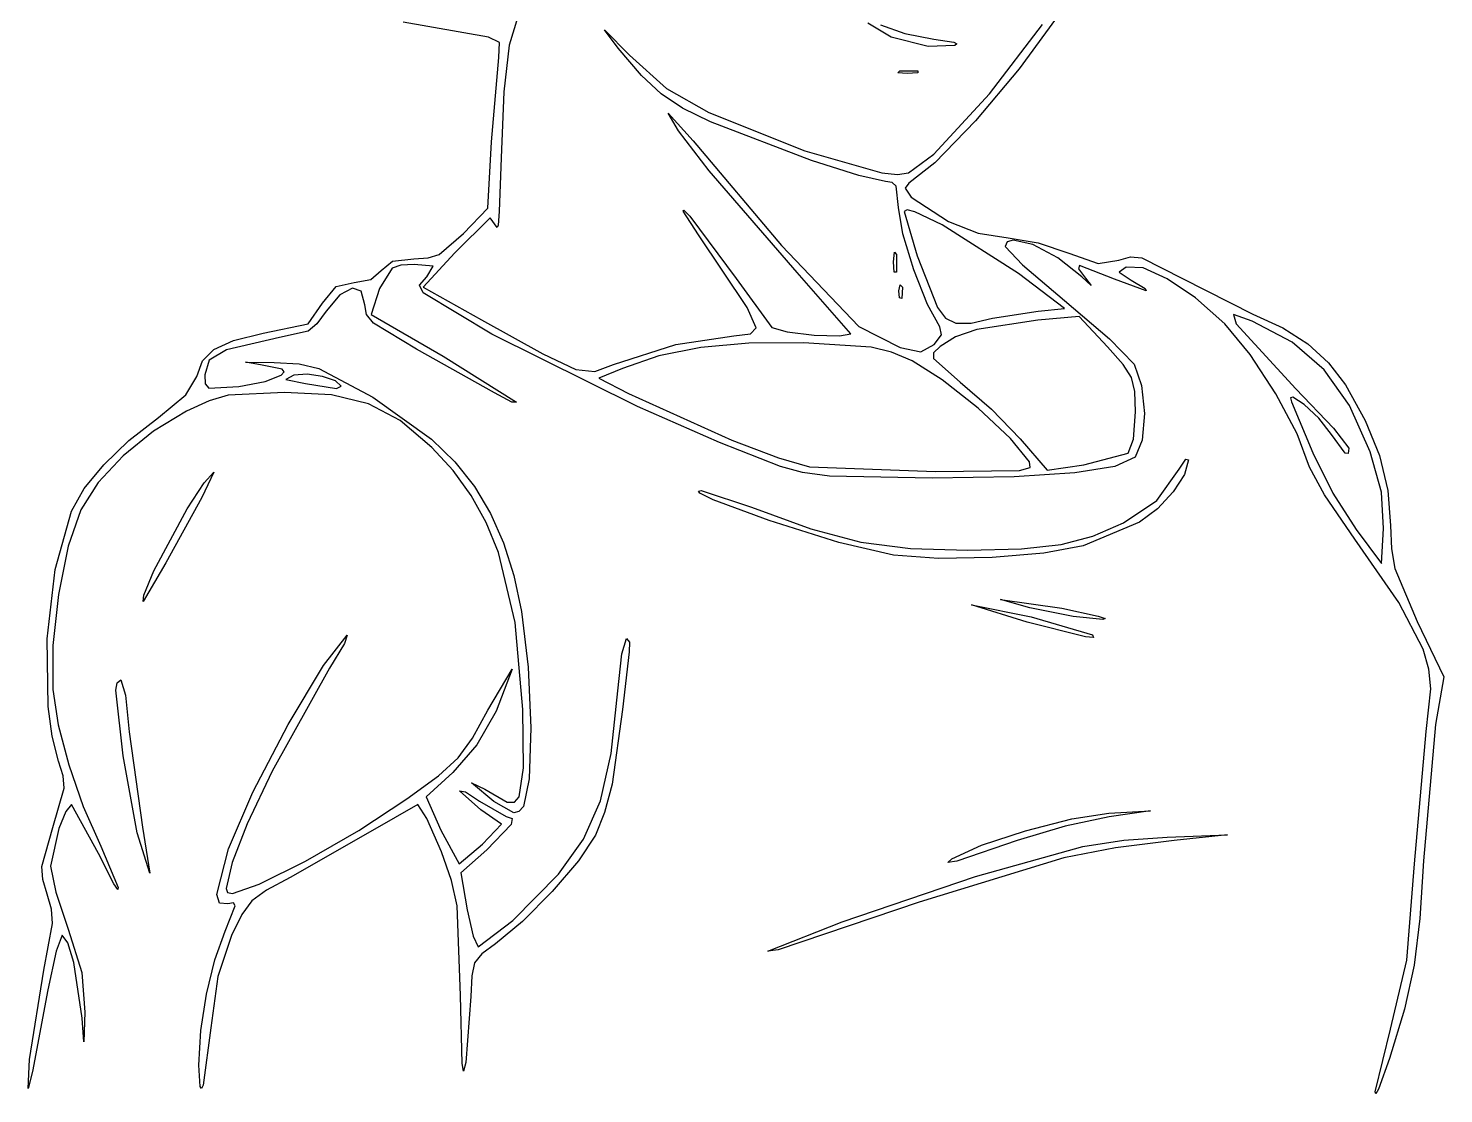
# Model space of a CAD drawing. Extents: x 3 to 76, y 7 to 112.
# Drawn here: x 12.8 to 75.9, y 7.5 to 55 of the extents above; entities that cross this region are included whole.
import ezdxf

# ---------------------------------------------------------------- set-up
doc = ezdxf.new("R2010")
doc.units = 0

msp = doc.modelspace()

# ---------------------------------------------------------------- linework, layer by layer
at = {"layer": 'Image'}
for p, q in [((33.301845, 54.59602), (29.501005, 55.26283)), ((34.614195, 55.505059), (34.222866, 54.23991)), ((51.26613, 54.596583), (50.225788, 55.22037)), ((50.799936, 55.150586), (51.881419, 54.75916)), ((55.65482, 52.064775), (58.023089, 55.16595)), ((58.608225, 55.398117), (56.984563, 53.186788)), ((33.788997, 54.359291), (33.301845, 54.59602)), ((33.768726, 53.684267), (33.788997, 54.359291)), ((39.093892, 54.107618), (38.477756, 54.92033)), ((38.477756, 54.92033), (39.591779, 53.786399)), ((52.9166, 54.180114), (51.26613, 54.596583)), ((51.881419, 54.75916), (53.181183, 54.511793)), ((53.181183, 54.511793), (54.064707, 54.368938)), ((54.064707, 54.368938), (54.204319, 54.294533)), ((34.222866, 54.23991), (33.990796, 52.162933)), ((40.12703, 52.891848), (39.093892, 54.107618)), ((39.591779, 53.786399), (41.249569, 52.304804)), ((54.107224, 54.228919), (52.9166, 54.180114)), ((52.9166, 54.180114), (52.9166, 54.180114)), ((54.204319, 54.294533), (54.107224, 54.228919)), ((33.441304, 49.926662), (33.768726, 53.684267)), ((51.567465, 53.011317), (51.664866, 53.100335)), ((51.664866, 53.100348), (52.458615, 53.090532)), ((51.664866, 53.100335), (51.664866, 53.100348)), ((52.458615, 53.090532), (52.455472, 53.000346)), ((56.984563, 53.186788), (55.029047, 50.869815)), ((41.003404, 52.062168), (40.12703, 52.891848)), ((51.99056, 52.968562), (51.567465, 53.011317)), ((52.455472, 53.000346), (51.99056, 52.968562)), ((33.990796, 52.162933), (33.861443, 49.212833)), ((41.955733, 51.432915), (41.003404, 52.062168)), ((41.249569, 52.304804), (43.135334, 51.233557)), ((53.183189, 49.378412), (55.65482, 52.064775)), ((41.778342, 50.413051), (41.324388, 51.202547)), ((41.324388, 51.202547), (42.443587, 49.967252)), ((43.216739, 50.818426), (41.955733, 51.432915)), ((43.135334, 51.233557), (47.423015, 49.522101)), ((47.72368, 49.092219), (43.216739, 50.818426)), ((55.029047, 50.869815), (53.227685, 48.990099)), ((33.272849, 46.963877), (33.441304, 49.926662)), ((43.149663, 48.640913), (41.778342, 50.413051)), ((42.443587, 49.967252), (46.378513, 45.305972)), ((47.423015, 49.522101), (50.859848, 48.548399)), ((52.051873, 48.54279), (53.183189, 49.378412)), ((33.861443, 49.212833), (33.786206, 46.826212)), ((47.070168, 44.095822), (43.149663, 48.640913)), ((49.822321, 48.422898), (47.72368, 49.092219)), ((53.227685, 48.990099), (52.066482, 48.090543)), ((51.021598, 48.154501), (49.822321, 48.422898)), ((50.859848, 48.548399), (51.55325, 48.472521)), ((51.321489, 48.115721), (51.021598, 48.154501)), ((51.494755, 47.954901), (51.321489, 48.115721)), ((51.55325, 48.472521), (52.051873, 48.54279)), ((52.066482, 48.090543), (51.895667, 47.854594)), ((51.593685, 47.000268), (51.494755, 47.954901)), ((51.895667, 47.854594), (52.166544, 47.455702)), ((52.166544, 47.455702), (53.826022, 46.371653)), ((32.191734, 45.8394), (33.272849, 46.963877)), ((33.786206, 46.826212), (33.735656, 46.206044)), ((41.993096, 46.830966), (42.016833, 46.880758)), ((42.671131, 45.773254), (41.993096, 46.830966)), ((42.016833, 46.880758), (42.284012, 46.607714)), ((51.793294, 45.824979), (51.593685, 47.000268)), ((51.983928, 46.899706), (51.858268, 46.827048)), ((51.858268, 46.827048), (52.435917, 44.84641)), ((52.334579, 46.809989), (51.983928, 46.899706)), ((53.552866, 46.229187), (52.334579, 46.809989)), ((33.384205, 46.537121), (31.798159, 44.974748)), ((33.684239, 46.103983), (33.384205, 46.537121)), ((33.735656, 46.206044), (33.684239, 46.103983)), ((42.284012, 46.607714), (44.349003, 43.829593)), ((56.951491, 44.062399), (53.552866, 46.229187)), ((53.826022, 46.371653), (55.16111, 45.858277)), ((31.101576, 44.909799), (32.191734, 45.8394)), ((44.843849, 42.543711), (42.671131, 45.773254)), ((52.280419, 44.223738), (51.793294, 45.824979)), ((55.16111, 45.858277), (56.488471, 45.640145)), ((56.711589, 45.545175), (56.450931, 45.469515)), ((56.488471, 45.640145), (57.832833, 45.422111)), ((57.589039, 45.342009), (56.711589, 45.545175)), ((31.798159, 44.974748), (30.391154, 43.442254)), ((30.6074, 44.752861), (31.101576, 44.909799)), ((46.378513, 45.305972), (49.835174, 41.697512)), ((51.380682, 44.58263), (51.423437, 45.005725)), ((51.423437, 45.005725), (51.512455, 44.908324)), ((51.512455, 44.908324), (51.502639, 44.114575)), ((52.435917, 44.84641), (53.341033, 42.544963)), ((56.450931, 45.469515), (56.356179, 45.25709)), ((56.356179, 45.25709), (57.134906, 44.448776)), ((58.70536, 44.759217), (57.589039, 45.342009)), ((57.832833, 45.422111), (59.207315, 44.965691)), ((59.207315, 44.965691), (60.505352, 44.50388)), ((29.008734, 44.28805), (28.441455, 43.389308)), ((28.513562, 44.185756), (29.020504, 44.598602)), ((29.387562, 44.422638), (29.008734, 44.28805)), ((29.020504, 44.598602), (29.977325, 44.714922)), ((29.979069, 44.450339), (29.387562, 44.422638)), ((29.977325, 44.714922), (30.6074, 44.752861)), ((30.840679, 44.380958), (29.979069, 44.450339)), ((30.544718, 43.90502), (30.840679, 44.380958)), ((51.412453, 44.117718), (51.380669, 44.58263)), ((51.380669, 44.58263), (51.380682, 44.58263)), ((52.887506, 42.678377), (52.280419, 44.223738)), ((57.134906, 44.448776), (59.007166, 42.858666)), ((59.777385, 43.908428), (58.70536, 44.759217)), ((59.678987, 44.40858), (59.626891, 44.270585)), ((59.626891, 44.270585), (59.948076, 43.842282)), ((61.243421, 43.803442), (59.678987, 44.40858)), ((60.505352, 44.50388), (61.438477, 44.654777)), ((61.438477, 44.654777), (61.947358, 44.797344)), ((61.754876, 44.341643), (61.445576, 44.115206)), ((62.516708, 44.308858), (61.754876, 44.341643)), ((61.947358, 44.797344), (62.452144, 44.747218)), ((62.452144, 44.747218), (64.275873, 43.828103)), ((63.593148, 43.824606), (62.516708, 44.308858)), ((26.502886, 43.478667), (27.311773, 43.65659)), ((27.311773, 43.65659), (28.048786, 43.787995)), ((28.048786, 43.787995), (28.513562, 44.185756)), ((30.229705, 43.535326), (30.544718, 43.90502)), ((44.349003, 43.829593), (45.952881, 41.649823)), ((49.477021, 41.369976), (47.070168, 44.095822)), ((51.502639, 44.114575), (51.412453, 44.117718)), ((59.002009, 42.49723), (56.951491, 44.062399)), ((60.191553, 43.520732), (59.777385, 43.908428)), ((59.948076, 43.842282), (60.191553, 43.520732)), ((62.65371, 43.279955), (61.243421, 43.803442)), ((61.445576, 44.115206), (61.978568, 43.760029)), ((61.978568, 43.760029), (62.605965, 43.392825)), ((64.85057, 42.965785), (63.593148, 43.824606)), ((64.275873, 43.828103), (67.40761, 42.245445)), ((25.894076, 42.730549), (26.502886, 43.478667)), ((26.673136, 43.099528), (26.053734, 42.36951)), ((27.228126, 43.401653), (26.673136, 43.099528)), ((27.62779, 43.260551), (27.228126, 43.401653)), ((27.781215, 42.660887), (27.62779, 43.260551)), ((28.441455, 43.389308), (28.070544, 42.222259)), ((30.381586, 43.185974), (30.229705, 43.535326)), ((33.453192, 41.344862), (30.381586, 43.185974)), ((30.391154, 43.442254), (32.988783, 41.987164)), ((51.614574, 43.281763), (51.667589, 43.556424)), ((51.614584, 43.281763), (51.614574, 43.281763)), ((51.646788, 42.970569), (51.614584, 43.281763)), ((51.753549, 42.934498), (51.646788, 42.970569)), ((51.667589, 43.556424), (51.774424, 43.441616)), ((51.774424, 43.441616), (51.753549, 42.934498)), ((62.605965, 43.392825), (62.65371, 43.279955)), ((66.155349, 41.809293), (64.85057, 42.965785)), ((25.258839, 41.804509), (25.894076, 42.730549)), ((26.053734, 42.36951), (25.649389, 41.815832)), ((27.854552, 42.233892), (27.781215, 42.660887)), ((45.243693, 41.635295), (44.843849, 42.543711)), ((53.446999, 41.670731), (52.887506, 42.678377)), ((53.341033, 42.544963), (53.690095, 42.070053)), ((55.789326, 42.058284), (57.838098, 42.372307)), ((57.838098, 42.372307), (59.002009, 42.49723)), ((59.007166, 42.858666), (61.013923, 41.136906)), ((23.246805, 41.399956), (25.258839, 41.804509)), ((25.649389, 41.815832), (25.261386, 41.488653)), ((28.169704, 41.843067), (27.854552, 42.233892)), ((28.070544, 42.222259), (31.277312, 40.363188)), ((30.096316, 40.681965), (28.169704, 41.843067)), ((32.988783, 41.987164), (35.72156, 40.468867)), ((49.835174, 41.697512), (51.67642, 40.752929)), ((53.690095, 42.070053), (54.164247, 41.840626)), ((54.164247, 41.840626), (54.838865, 41.841697)), ((54.838865, 41.841697), (55.789326, 42.058284)), ((57.811386, 41.981264), (55.089153, 41.556925)), ((55.789326, 42.058284), (55.789326, 42.058284)), ((59.663467, 42.134714), (57.811386, 41.981264)), ((60.920236, 40.790323), (59.663467, 42.134714)), ((67.290016, 40.443791), (66.155349, 41.809293)), ((67.387242, 41.932596), (66.550629, 42.22699)), ((66.550629, 42.22699), (66.673104, 41.807893)), ((66.673104, 41.807893), (69.333372, 38.910061)), ((69.17011, 40.987871), (67.387242, 41.932596)), ((67.40761, 42.245445), (68.749369, 41.630619)), ((21.051769, 40.670692), (21.918295, 41.061353)), ((23.982793, 41.203109), (21.612991, 40.65161)), ((21.918295, 41.061353), (23.246805, 41.399956)), ((25.261386, 41.488653), (23.982793, 41.203109)), ((39.953621, 38.129232), (33.453192, 41.344862)), ((41.669526, 40.892523), (44.251507, 41.271432)), ((44.251507, 41.271432), (44.994502, 41.364783)), ((44.994502, 41.364783), (45.243693, 41.635295)), ((45.952881, 41.649823), (46.637642, 41.454431)), ((46.637642, 41.454431), (47.834163, 41.312412)), ((47.834163, 41.312412), (48.971079, 41.269137)), ((48.971079, 41.269137), (49.477021, 41.369976)), ((53.196838, 40.892637), (53.522193, 41.320014)), ((53.522193, 41.320014), (53.446999, 41.670731)), ((54.147013, 41.224843), (53.457945, 40.805732)), ((55.089153, 41.556925), (54.147013, 41.224843)), ((61.013923, 41.136906), (62.116016, 40.012076)), ((68.749369, 41.630619), (69.86548, 40.913804)), ((20.542955, 40.159605), (21.051769, 40.670692)), ((21.612991, 40.65161), (20.833307, 40.184221)), ((33.575302, 38.728758), (30.096316, 40.681965)), ((35.72156, 40.468867), (37.197997, 39.772285)), ((38.879414, 40.003011), (41.669526, 40.892523)), ((42.784876, 40.748999), (40.908536, 40.377093)), ((41.669526, 40.892523), (41.669526, 40.892523)), ((44.927735, 40.943262), (42.784876, 40.748999)), ((47.360357, 40.963156), (44.927735, 40.943262)), ((50.373564, 40.773046), (47.360357, 40.963156)), ((51.283972, 40.544271), (50.373564, 40.773046)), ((52.203631, 40.158803), (51.283972, 40.544271)), ((51.67642, 40.752929), (52.59889, 40.566123)), ((52.59889, 40.566123), (53.196838, 40.892637)), ((53.159335, 40.524261), (53.154221, 40.26327)), ((53.457945, 40.805732), (53.159335, 40.524261)), ((61.625556, 40.002524), (60.920236, 40.790323)), ((68.437727, 38.691171), (67.290016, 40.443791)), ((70.587417, 39.760046), (69.17011, 40.987871)), ((69.86548, 40.913804), (70.785578, 40.07232)), ((20.28758, 39.459727), (20.542955, 40.159605)), ((20.833307, 40.184221), (20.637474, 39.538567)), ((23.128868, 39.986461), (22.457866, 40.108407)), ((22.457866, 40.108407), (23.732921, 40.093205)), ((24.09245, 39.792183), (23.128868, 39.986461)), ((23.732921, 40.093205), (24.84781, 40.024926)), ((24.18189, 39.67254), (24.09245, 39.792183)), ((24.84781, 40.024926), (25.72565, 39.823698)), ((25.72565, 39.823698), (28.143876, 38.538081)), ((31.277312, 40.363188), (34.55786, 38.316747)), ((38.042486, 39.687105), (38.879414, 40.003011)), ((39.275468, 39.824269), (38.232244, 39.381775)), ((40.908536, 40.377093), (39.275468, 39.824269)), ((53.555102, 39.315877), (52.203631, 40.158803)), ((53.154221, 40.26327), (54.357186, 39.213683)), ((62.001021, 39.414839), (61.625556, 40.002524)), ((62.116016, 40.012076), (62.449614, 39.066693)), ((70.785578, 40.07232), (71.539298, 39.083487)), ((19.804047, 38.642417), (20.28758, 39.459727)), ((20.637474, 39.538567), (20.66161, 39.134227)), ((22.158826, 39.0214), (23.343358, 39.244032)), ((23.343358, 39.244032), (24.054909, 39.514906)), ((24.054909, 39.514906), (24.18189, 39.67254)), ((24.616546, 39.518737), (24.255809, 39.324475)), ((24.255809, 39.324475), (25.135385, 39.146929)), ((25.205995, 39.565386), (24.616546, 39.518737)), ((25.901122, 39.465929), (25.205995, 39.565386)), ((26.480546, 39.271426), (25.901122, 39.465929)), ((26.722883, 39.032936), (26.480546, 39.271426)), ((37.197997, 39.772285), (38.042486, 39.687105)), ((38.232244, 39.381775), (39.555159, 38.702033)), ((55.159018, 38.0442), (53.555102, 39.315877)), ((54.357186, 39.213683), (55.742251, 38.000513)), ((62.150285, 38.78719), (62.001021, 39.414839)), ((71.717802, 38.161894), (70.587417, 39.760046)), ((18.579797, 37.633996), (19.804047, 38.642417)), ((20.66161, 39.134227), (20.828615, 38.945411)), ((20.828615, 38.945411), (22.158826, 39.0214)), ((21.685901, 38.626288), (20.835581, 38.371827)), ((24.197945, 38.755261), (21.685901, 38.626288)), ((26.296334, 38.642272), (24.197945, 38.755261)), ((25.135385, 39.146929), (26.524446, 38.933834)), ((27.945563, 38.250242), (26.296334, 38.642272)), ((26.524446, 38.933834), (26.722883, 39.032936)), ((26.722883, 39.032936), (26.722883, 39.032936)), ((28.143876, 38.538081), (30.761927, 36.670044)), ((34.34403, 38.316755), (33.575302, 38.728758)), ((39.555159, 38.702033), (44.158153, 36.621832)), ((62.177005, 37.879497), (62.150285, 38.78719)), ((62.449614, 39.066693), (62.572506, 37.81401)), ((69.391751, 36.900007), (68.437727, 38.691171)), ((69.20232, 38.534015), (69.097191, 38.51083)), ((69.699758, 38.218568), (69.20232, 38.534015)), ((69.333372, 38.910061), (71.00621, 37.164106)), ((71.539298, 39.083487), (72.427806, 37.496467)), ((19.832325, 37.908625), (18.35728, 37.025107)), ((20.835581, 38.371827), (19.832325, 37.908625)), ((29.364724, 37.497426), (27.945563, 38.250242)), ((34.55786, 38.316747), (34.34403, 38.316755)), ((43.606951, 36.514648), (39.953621, 38.129232)), ((56.596726, 36.703363), (55.159018, 38.0442)), ((55.742251, 38.000513), (57.024098, 36.678446)), ((69.097191, 38.51083), (69.131511, 38.331709)), ((69.131511, 38.331709), (70.084314, 36.057256)), ((70.361486, 37.597351), (69.699758, 38.218568)), ((72.639903, 36.106188), (71.717802, 38.161894)), ((17.251096, 36.602463), (18.579797, 37.633996)), ((30.772908, 36.30208), (29.364724, 37.497426)), ((62.085456, 36.671688), (62.177005, 37.879497)), ((62.572506, 37.81401), (62.480081, 36.623748)), ((70.925164, 36.882347), (70.361486, 37.597351)), ((72.427806, 37.496467), (73.056641, 35.933665)), ((18.35728, 37.025107), (17.00393, 35.930366)), ((30.761927, 36.670044), (31.79897, 35.652684)), ((57.449574, 35.652954), (56.596726, 36.703363)), ((57.024098, 36.678446), (58.23244, 35.278829)), ((61.846276, 36.042203), (62.085456, 36.671688)), ((69.945358, 35.418872), (69.391751, 36.900007)), ((71.531133, 36.043735), (70.925164, 36.882347)), ((71.00621, 37.164106), (71.701993, 36.27043)), ((16.130069, 35.529071), (17.251096, 36.602463)), ((31.722393, 35.270048), (30.772908, 36.30208)), ((46.328589, 35.445569), (43.606951, 36.514648)), ((44.158153, 36.621832), (46.251403, 35.830762)), ((59.873993, 35.525089), (61.846276, 36.042203)), ((61.846276, 36.042203), (61.846276, 36.042203)), ((62.480081, 36.623748), (62.167729, 35.865629)), ((70.084314, 36.057256), (70.980668, 34.263906)), ((71.662196, 36.030816), (71.531133, 36.043735)), ((71.701993, 36.27043), (71.662196, 36.030816)), ((73.15224, 34.310646), (72.639903, 36.106188)), ((72.639903, 36.106188), (72.639903, 36.106188)), ((15.262671, 34.463261), (16.130069, 35.529071)), ((17.00393, 35.930366), (15.883482, 34.727678)), ((31.79897, 35.652684), (32.671972, 34.554903)), ((46.251403, 35.830762), (47.62494, 35.440486)), ((47.314867, 35.175371), (46.328589, 35.445569)), ((47.62494, 35.440486), (53.256637, 35.225285)), ((56.997758, 35.264331), (57.476444, 35.398793)), ((57.476444, 35.398793), (57.449574, 35.652954)), ((57.449574, 35.652954), (57.449574, 35.652954)), ((58.23244, 35.278829), (59.873993, 35.525089)), ((61.256164, 35.451157), (59.464278, 35.158913)), ((62.167729, 35.865629), (61.256164, 35.451157)), ((64.117668, 35.322226), (64.416979, 35.775403)), ((64.547658, 35.750329), (64.365463, 35.097771)), ((64.416979, 35.775403), (64.547658, 35.750329)), ((70.605291, 34.188349), (69.945358, 35.418872)), ((73.056641, 35.933665), (73.430498, 34.380487)), ((21.046058, 35.189934), (20.507434, 34.065456)), ((20.613832, 34.714859), (21.046058, 35.189934)), ((32.529652, 34.160988), (31.722393, 35.270048)), ((48.526094, 35.017861), (47.314867, 35.175371)), ((53.10669, 34.927349), (48.526094, 35.017861)), ((56.758858, 34.985456), (53.10669, 34.927349)), ((53.256637, 35.225285), (56.997758, 35.264331)), ((59.464278, 35.158913), (56.758858, 34.985456)), ((63.129788, 33.924526), (64.117668, 35.322226)), ((64.365463, 35.097771), (63.86317, 34.319247)), ((14.69486, 33.454473), (15.262671, 34.463261)), ((15.883482, 34.727678), (15.107145, 33.520323)), ((19.859726, 33.556553), (20.613832, 34.714859)), ((33.202631, 32.951999), (32.529652, 34.160988)), ((32.671972, 34.554903), (33.393891, 33.358057)), ((42.66997, 34.349225), (42.789413, 34.385001)), ((42.734178, 34.261605), (42.66997, 34.349225)), ((43.331071, 33.958668), (42.734178, 34.261605)), ((42.789413, 34.385001), (45.038369, 33.633194)), ((63.86317, 34.319247), (63.154311, 33.558994)), ((71.961771, 32.208764), (70.605291, 34.188349)), ((70.980668, 34.263906), (72.018543, 32.635486)), ((73.238231, 32.684415), (73.15224, 34.310646)), ((73.430498, 34.380487), (73.554074, 32.822345)), ((15.107145, 33.520323), (14.550478, 31.889653)), ((18.362894, 30.791752), (19.859726, 33.556553)), ((20.507434, 34.065456), (18.901613, 31.155043)), ((45.821433, 33.03689), (43.331071, 33.958668)), ((45.038369, 33.633194), (47.680959, 32.66756)), ((61.643407, 32.939198), (63.129788, 33.924526)), ((63.154311, 33.558994), (62.352416, 32.961251)), ((13.965847, 30.858494), (14.69486, 33.454473)), ((33.749277, 31.620181), (33.202631, 32.951999)), ((33.393891, 33.358057), (33.977687, 32.043499)), ((48.940877, 32.065101), (45.821433, 33.03689)), ((62.352416, 32.961251), (59.836459, 31.911962)), ((60.272817, 32.339163), (61.643407, 32.939198)), ((47.680959, 32.66756), (49.917594, 32.076635)), ((58.854494, 31.969735), (60.272817, 32.339163)), ((72.018543, 32.635486), (73.157199, 31.124513)), ((73.157199, 31.124513), (73.238231, 32.684415)), ((73.554074, 32.822345), (73.591678, 31.780287)), ((14.550478, 31.889653), (14.113757, 29.737115)), ((34.495358, 28.496458), (33.749277, 31.620181)), ((33.977687, 32.043499), (34.436319, 30.592586)), ((51.369779, 31.488733), (48.940877, 32.065101)), ((49.917594, 32.076635), (52.130145, 31.784638)), ((52.130145, 31.784638), (54.700487, 31.715787)), ((54.700487, 31.715787), (57.094897, 31.779186)), ((58.086733, 31.585479), (55.782787, 31.390638)), ((57.094897, 31.779186), (58.854494, 31.969735)), ((59.836459, 31.911962), (58.086733, 31.585479)), ((73.928452, 29.383842), (71.961771, 32.208764)), ((73.591678, 31.780287), (73.753271, 30.894291)), ((18.901613, 31.155043), (17.890491, 29.424832)), ((53.389007, 31.350651), (51.369779, 31.488733)), ((51.369779, 31.488733), (51.369779, 31.488733)), ((55.782787, 31.390638), (53.389007, 31.350651)), ((13.607959, 27.769594), (13.965847, 30.858494)), ((17.92116, 29.707601), (18.362894, 30.791752)), ((18.362894, 30.791752), (18.362894, 30.791752)), ((34.436319, 30.592586), (34.782748, 28.986672)), ((73.753271, 30.894291), (74.74112, 28.532796)), ((14.113757, 29.737115), (13.860707, 27.47093)), ((17.890491, 29.424832), (17.92116, 29.707601)), ((57.337324, 28.501511), (54.85874, 29.28278)), ((54.85874, 29.28278), (57.525015, 28.743625)), ((57.459673, 29.141249), (56.154543, 29.520251)), ((56.154543, 29.520251), (58.887503, 29.126382)), ((59.398884, 28.751952), (57.459673, 29.141249)), ((58.887503, 29.126382), (60.510396, 28.775462)), ((75.005241, 27.305922), (73.928452, 29.383842)), ((34.831471, 24.606614), (34.495358, 28.496458)), ((34.782748, 28.986672), (35.072219, 26.505287)), ((59.950795, 27.85759), (57.337324, 28.501511)), ((57.337324, 28.501511), (57.337324, 28.501511)), ((57.525015, 28.743625), (60.258051, 27.936677)), ((60.721799, 28.632173), (59.398884, 28.751952)), ((59.398884, 28.751952), (59.398884, 28.751952)), ((60.510396, 28.775462), (60.822627, 28.669755)), ((60.822627, 28.669755), (60.721799, 28.632173)), ((74.74112, 28.532796), (75.928167, 26.06182)), ((25.938248, 26.579765), (26.998086, 27.920466)), ((26.998086, 27.920466), (26.876941, 27.556929)), ((60.298495, 27.824976), (59.950795, 27.85759)), ((60.258051, 27.936677), (60.298495, 27.824976)), ((13.649606, 24.737666), (13.607959, 27.769594)), ((13.860707, 27.47093), (13.855052, 25.499322)), ((26.876941, 27.556929), (26.208835, 26.449993)), ((39.256259, 27.093744), (39.467525, 27.78161)), ((39.575189, 27.186298), (39.285757, 24.606614)), ((39.467525, 27.78161), (39.594029, 27.606737)), ((39.594029, 27.606737), (39.575189, 27.186298)), ((75.261005, 26.409304), (75.005241, 27.305922)), ((24.367964, 23.945605), (25.938248, 26.579765)), ((39.071304, 25.439937), (39.256259, 27.093744)), ((16.737346, 25.793517), (16.894148, 25.929529)), ((16.894148, 25.929529), (17.097877, 25.249468)), ((26.208835, 26.449993), (23.654975, 21.861106)), ((33.271311, 24.577007), (34.360595, 26.412438)), ((34.360595, 26.412438), (33.644569, 24.534658)), ((35.072219, 26.505287), (35.185131, 23.800188)), ((75.35559, 25.534095), (75.261005, 26.409304)), ((75.928167, 26.06182), (75.565405, 23.945156)), ((13.855052, 25.499322), (14.100164, 23.926068)), ((16.676898, 25.466509), (16.737346, 25.793517)), ((17.006034, 22.5447), (16.676898, 25.466509)), ((38.777547, 22.652086), (39.071304, 25.439937)), ((75.142945, 23.627451), (75.35559, 25.534095)), ((13.829134, 23.414909), (13.649606, 24.737666)), ((17.097877, 25.249468), (17.271147, 23.614428)), ((32.589655, 23.329763), (33.271311, 24.577007)), ((33.644569, 24.534658), (32.775794, 23.039926)), ((34.869665, 22.012629), (34.831471, 24.606614)), ((39.285757, 24.606614), (38.823196, 21.275423)), ((14.1192, 22.312605), (13.829134, 23.414909)), ((14.100164, 23.926068), (14.571052, 22.138947)), ((17.271147, 23.614428), (17.864926, 19.362452)), ((22.78763, 20.917323), (24.367964, 23.945605)), ((35.185131, 23.800188), (35.115866, 21.513612)), ((74.632004, 17.727456), (75.142945, 23.627451)), ((75.565405, 23.945156), (75.028849, 17.859747)), ((32.775794, 23.039926), (31.709547, 21.802386)), ((31.947411, 22.459443), (32.589655, 23.329763)), ((14.322097, 21.657646), (14.1192, 22.312605)), ((14.571052, 22.138947), (15.22163, 20.287484)), ((17.628174, 19.112813), (17.006034, 22.5447)), ((31.065047, 21.65988), (31.947411, 22.459443)), ((38.295857, 20.533255), (38.777547, 22.652086)), ((14.360748, 21.098294), (14.322097, 21.657646)), ((23.654975, 21.861106), (22.538551, 19.507929)), ((29.663029, 20.624904), (31.065047, 21.65988)), ((31.709547, 21.802386), (30.525744, 20.71795)), ((34.67557, 20.714953), (34.869665, 22.012629)), ((35.115866, 21.513612), (34.85881, 20.287799)), ((13.867532, 19.351138), (14.360748, 21.098294)), ((21.697644, 18.394255), (22.78763, 20.917323)), ((32.953717, 20.132984), (32.016349, 20.982062)), ((32.016349, 20.982062), (32.27498, 20.93346)), ((32.27498, 20.93346), (32.899411, 20.519042)), ((33.535895, 20.511351), (32.543709, 21.341136)), ((32.543709, 21.341136), (33.139021, 21.063276)), ((33.139021, 21.063276), (34.136313, 20.477272)), ((38.823196, 21.275423), (38.48591, 20.01699)), ((14.699945, 20.373286), (14.435308, 20.058391)), ((15.89424, 18.190476), (14.699945, 20.373286)), ((15.22163, 20.287484), (16.005812, 18.521205)), ((27.514474, 19.220138), (29.663029, 20.624904)), ((30.151482, 20.373286), (28.120193, 19.216172)), ((30.557747, 19.754024), (30.151482, 20.373286)), ((30.525744, 20.71795), (31.171493, 19.222702)), ((32.899411, 20.519042), (34.090034, 19.84412)), ((34.427221, 20.008279), (33.535895, 20.511351)), ((34.136313, 20.477272), (34.456142, 20.478382)), ((34.456142, 20.478382), (34.67557, 20.714953)), ((34.85881, 20.287799), (34.652105, 20.05839)), ((37.54223, 18.823062), (38.295857, 20.533255)), ((14.435308, 20.058391), (14.124793, 19.304876)), ((31.201561, 18.265157), (30.557747, 19.754024)), ((33.889274, 19.495807), (32.953717, 20.132984)), ((34.090034, 19.84412), (34.363102, 19.753844)), ((34.363102, 19.753844), (34.312989, 19.478901)), ((34.652105, 20.05839), (34.427221, 20.008279)), ((38.48591, 20.01699), (38.072511, 19.004879)), ((57.269571, 19.202767), (59.334894, 19.728025)), ((61.002479, 19.82825), (59.040456, 19.409554)), ((59.334894, 19.728025), (60.986382, 19.983399)), ((60.986382, 19.983399), (62.838463, 20.085557)), ((62.838463, 20.085557), (61.002479, 19.82825)), ((13.374646, 17.602156), (13.867532, 19.351138)), ((14.124793, 19.304876), (13.759288, 17.628999)), ((18.189777, 17.30823), (17.628174, 19.112813)), ((17.628174, 19.112813), (17.628174, 19.112813)), ((17.864926, 19.362452), (18.189777, 17.30823)), ((22.538551, 19.507929), (21.869042, 17.793602)), ((28.120193, 19.216172), (24.452536, 17.118719)), ((25.137791, 17.852203), (27.514474, 19.220138)), ((31.171493, 19.222702), (31.996281, 17.727456)), ((33.032298, 18.611632), (33.889274, 19.495807)), ((34.312989, 19.478901), (33.228986, 18.350303)), ((38.072511, 19.004879), (37.312275, 17.868551)), ((55.309792, 18.558531), (57.269571, 19.202767)), ((59.040456, 19.409554), (56.901442, 18.76423)), ((63.585364, 18.913677), (66.278042, 19.017076)), ((66.278042, 19.017076), (63.896795, 18.769024)), ((16.005812, 18.521205), (16.773977, 16.669124)), ((21.177281, 16.358318), (21.697644, 18.394255)), ((31.996281, 17.727456), (33.032298, 18.611632)), ((33.228986, 18.350303), (32.062186, 17.330582)), ((36.43266, 17.261126), (37.54223, 18.823062)), ((53.974932, 17.946221), (55.309792, 18.558531)), ((56.901442, 18.76423), (54.200975, 17.852793)), ((55.033264, 17.165437), (59.829474, 18.495726)), ((61.278447, 18.445789), (58.969693, 17.990343)), ((59.829474, 18.495726), (61.653968, 18.781234)), ((63.896795, 18.769024), (61.278447, 18.445789)), ((61.653968, 18.781234), (63.585364, 18.913677)), ((16.587239, 16.84317), (15.89424, 18.190476)), ((21.869042, 17.793602), (21.591734, 16.627245)), ((23.076392, 16.815528), (25.137791, 17.852203)), ((31.658435, 16.990562), (31.201561, 18.265157)), ((37.312275, 17.868551), (36.138786, 16.490646)), ((58.969693, 17.990343), (52.519726, 16.014218)), ((53.806652, 17.781726), (53.974932, 17.946221)), ((54.200975, 17.852793), (53.806652, 17.781726)), ((53.974932, 17.946221), (53.974932, 17.946221)), ((74.281598, 13.43332), (74.632004, 17.727456)), ((75.028849, 17.859747), (74.869295, 15.288372)), ((13.410503, 17.035135), (13.374646, 17.602156)), ((13.759288, 17.628999), (13.990176, 16.461608)), ((24.452536, 17.118719), (23.39221, 16.557559)), ((32.062186, 17.330582), (32.353317, 15.676938)), ((34.389125, 15.200182), (36.43266, 17.261126)), ((49.092659, 15.143023), (55.033264, 17.165437)), ((13.608211, 16.370198), (13.410503, 17.035135)), ((13.990176, 16.461608), (14.54393, 14.817043)), ((16.758324, 16.58453), (16.587239, 16.84317)), ((16.773977, 16.669124), (16.758324, 16.58453)), ((21.591734, 16.627245), (21.662649, 16.444647)), ((21.662649, 16.444647), (21.873694, 16.404541)), ((21.873694, 16.404541), (23.076392, 16.815528)), ((23.39221, 16.557559), (22.741987, 16.076442)), ((31.905533, 15.848646), (31.658435, 16.990562)), ((36.138786, 16.490646), (34.817901, 15.159861)), ((13.802188, 15.699604), (13.608211, 16.370198)), ((21.295946, 15.974372), (21.177281, 16.358318)), ((21.666295, 15.94432), (21.295946, 15.974372)), ((21.54789, 14.718409), (21.999488, 15.853488)), ((21.926503, 15.982971), (21.666295, 15.94432)), ((21.999488, 15.853488), (21.926503, 15.982971)), ((22.741987, 16.076442), (22.293616, 15.469026)), ((32.049893, 11.84902), (31.905533, 15.848646)), ((52.519726, 16.014218), (46.235879, 13.886999)), ((13.849536, 15.065916), (13.802188, 15.699604)), ((22.293616, 15.469026), (21.838851, 14.52897)), ((32.353317, 15.676938), (32.617128, 14.509052)), ((32.842571, 14.023294), (34.389125, 15.200182)), ((34.817901, 15.159861), (33.615476, 14.164896)), ((74.869295, 15.288372), (74.605881, 13.207828)), ((13.4652, 12.981673), (13.849536, 15.065916)), ((14.277552, 14.55246), (14.005278, 13.833538)), ((14.530312, 14.208465), (14.277552, 14.55246)), ((14.54393, 14.817043), (15.157787, 12.887229)), ((21.08733, 13.446728), (21.54789, 14.718409)), ((21.838851, 14.52897), (21.220104, 12.699143)), ((45.772859, 13.831024), (49.092659, 15.143023)), ((14.79817, 13.326459), (14.530312, 14.208465)), ((32.617128, 14.509052), (32.842571, 14.023294)), ((33.615476, 14.164896), (33.005253, 13.712092)), ((14.005278, 13.833538), (13.639574, 12.105067)), ((15.163858, 10.848298), (14.79817, 13.326459)), ((20.71574, 11.913948), (21.08733, 13.446728)), ((32.683327, 13.305665), (32.553739, 12.738755)), ((33.005253, 13.712092), (32.683327, 13.305665)), ((46.235879, 13.886999), (45.772859, 13.831024)), ((45.772859, 13.831024), (45.772859, 13.831024)), ((73.560281, 10.3532), (74.281598, 13.43332)), ((12.824334, 8.996217), (13.4652, 12.981673)), ((15.157787, 12.887229), (15.287764, 11.112881)), ((21.220104, 12.699143), (20.911731, 10.408299)), ((32.553739, 12.738755), (32.520528, 11.804501)), ((74.605881, 13.207828), (74.175295, 11.249672)), ((13.639574, 12.105067), (12.960337, 8.467051)), ((20.466976, 10.292217), (20.71574, 11.913948)), ((32.124232, 8.827068), (32.049893, 11.84902)), ((32.520528, 11.804501), (32.291299, 8.863926)), ((15.242316, 9.79589), (15.163858, 10.848298)), ((15.287764, 11.112881), (15.242316, 9.79589)), ((74.175295, 11.249672), (73.514225, 9.045461)), ((20.37489, 8.753682), (20.466976, 10.292217)), ((20.911731, 10.408299), (20.568463, 7.858446)), ((72.869635, 7.561616), (73.560281, 10.3532)), ((12.767162, 7.714015), (12.824334, 8.996217)), ((12.824334, 8.996217), (12.824334, 8.996217)), ((32.291299, 8.863926), (32.194218, 8.487334)), ((73.514225, 9.045461), (73.021988, 7.682867)), ((12.960337, 8.467051), (12.767162, 7.714015)), ((20.429741, 7.803852), (20.37489, 8.753682)), ((20.37489, 8.753682), (20.37489, 8.753682)), ((32.194218, 8.487334), (32.124232, 8.827068)), ((20.491521, 7.714543), (20.429741, 7.803852)), ((20.568463, 7.858446), (20.491521, 7.714543)), ((73.021988, 7.682867), (72.903706, 7.477854)), ((72.903706, 7.477854), (72.869635, 7.561616))]:
    msp.add_line(p, q, dxfattribs=at)

doc.saveas('drawing.dxf')
